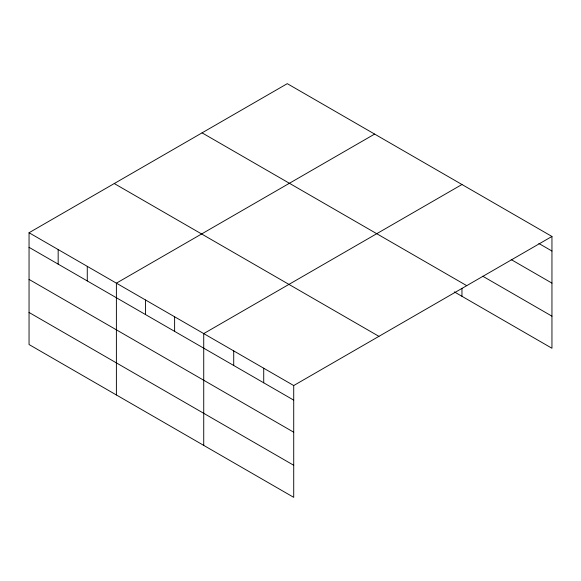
<?xml version="1.0" encoding="UTF-8"?>
<svg xmlns="http://www.w3.org/2000/svg" width="581" height="581" viewBox="0 0 581 581"><rect width="100%" height="100%" fill="white"/><g stroke="black" fill="none" stroke-linecap="round" stroke-linejoin="round"><path stroke-width="0.87" d="M29.05 232.741L293.717 385.544L293.717 497.343L29.05 344.54L29.05 232.741L287.283 83.657L551.95 236.46L551.95 348.259L454.306 291.88M374.622 134.08L116.389 283.172L116.389 394.971M461.96 184.504L203.728 333.596L203.728 445.395M293.717 385.544L551.95 236.46M538.877 243.49L551.95 251.036M511.186 259.584L551.95 283.121M482.731 276.207L551.95 316.173M202.065 132.853L466.732 285.656M114.268 183.545L378.935 336.348M29.05 247.324L293.717 400.127M29.05 279.403L293.717 432.206M29.05 312.462L293.717 465.265M461.96 288.285L461.96 296.303M263.723 368.231L263.723 382.806M233.722 350.909L233.722 365.493M174.62 316.783L174.62 331.366M145.504 299.978L145.504 314.553M87.273 266.359L87.273 280.943M58.165 249.554L58.165 264.13"/></g></svg>
